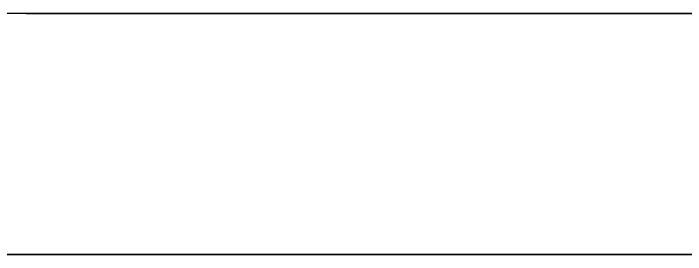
# Model space of a CAD drawing. Header units: metres. Extents: x 4 to 1775, y 0 to 166.
# Drawn here: x 99.89 to 105.47, y 38 to 40 of the extents above; entities that cross this region are included whole.
import ezdxf

# ---------------------------------------------------------------- set-up
doc = ezdxf.new("R2010")
doc.units = ezdxf.units.M
for name, color, linetype in [('RBAR-T16-F', 4, 'Continuous'), ('RBAR-T16-G', 4, 'Continuous'), ('RBAR-T20-H', 5, 'Continuous'), ('RBAR-T20-J', 5, 'Continuous')]:
    doc.layers.add(name, color=color, linetype=linetype)

msp = doc.modelspace()

# ---------------------------------------------------------------- linework, layer by layer
at = {"layer": 'RBAR-T16-F'}
msp.add_polyline3d([(100, 38, 38), (100, 38, 9088)], dxfattribs=at)
at = {"layer": 'RBAR-T16-G'}
msp.add_polyline3d([(38, 38, 0), (796.7, 38, 0), (802.9, 38, 0.6), (808.9, 38, 2.4), (814.5, 38, 5.4), (819.3, 38, 9.4), (823.3, 38, 14.2), (826.2, 38, 19.7), (828, 38, 25.7), (828.7, 38, 31.9), (828.7, 38, 1564.3), (828, 38, 1570.6), (826.2, 38, 1576.6), (823.3, 38, 1582.1), (819.3, 38, 1586.9), (814.5, 38, 1590.9), (808.9, 38, 1593.8), (802.9, 38, 1595.7), (796.7, 38, 1596.3), (38, 38, 1596.3)], dxfattribs=at)
at = {"layer": 'RBAR-T20-H'}
msp.add_polyline3d([(100, 40, 0), (1775, 40, 0)], dxfattribs=at)
msp.add_polyline3d([(100, 40, 0), (1775, 40, 0)], dxfattribs=at)
at = {"layer": 'RBAR-T20-J'}
msp.add_polyline3d([(161.4, 40, 1468.5), (161.4, 40, 2609.6), (161, 40, 2616.7), (159.9, 40, 2623.8), (158.1, 40, 2630.7), (78.7, 40, 2882.5), (76.9, 40, 2889.4), (75.9, 40, 2896.5), (75.5, 40, 2903.6), (75.5, 40, 11205.7)], dxfattribs=at)

doc.saveas('drawing.dxf')
